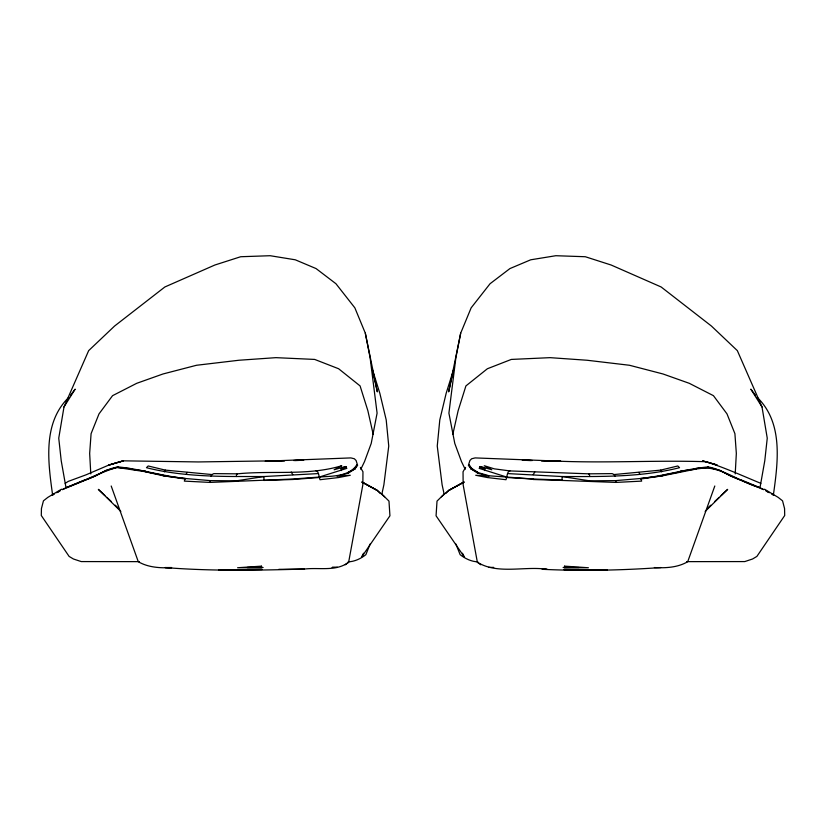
<?xml version="1.0" encoding="UTF-8"?>
<svg xmlns="http://www.w3.org/2000/svg" width="826" height="826" viewBox="0 0 826 826"><rect width="100%" height="100%" fill="white"/><g stroke="black" fill="none" stroke-linecap="round" stroke-linejoin="round"><path stroke-width="1.24" d="M562.052 479.999L533.266 479.028L506.668 477.046L479.132 468.342L480.856 466.607L491.852 469.757L484.273 465.73L494.361 468.858L509.952 470.923L588.525 473.825L612.18 473.628L614.038 474.547L660.707 470.108L677.816 465.967L679.54 467.692C641.224 477.366 601.297 476.55 562.052 476.54L589.609 480.835L615.804 480.618L640.728 478.481L641.678 481.114L615.99 482.415L562.103 480.443L562.052 476.54L507.536 473.577L506.028 479.72L487.66 477.583L475.714 475.27L488.899 476.21L477.717 473.174L470.996 468.848L468.373 465.327L469.922 460.485L471.656 458.76L475.115 457.914L560.74 461.207L541.505 460.743M484.769 470.572L484.8 468.631L480.102 466.494M237.475 473.825L213.82 473.628L211.962 474.547L165.293 470.108L148.184 465.967L146.46 467.692C175.752 475.105 206.283 476.385 236.381 476.509L236.473 474.743L237.475 473.825C272.002 470.397 308.139 475.952 341.727 465.73L334.148 469.757L345.144 466.607L346.868 468.342L319.332 477.046L292.734 479.028L210.011 482.415L184.322 481.114L185.272 478.481L210.196 480.618L236.391 480.835L263.948 476.54L318.464 473.577L319.972 479.72L338.34 477.583L350.286 475.27L337.101 476.21L348.283 473.174L355.004 468.848L357.627 465.327L356.078 460.485L354.344 458.76L350.885 457.914L265.26 461.207L284.495 460.743M210.011 482.415L210.196 480.618M773.425 494.671C778.02 461.775 783.378 422.675 757.039 397.213M735.212 473.917L736.338 453.422L734.913 433.671L726.994 413.888L713.437 395.664L689.287 383.316L663.02 373.982L629.484 365.268L587.09 360.25L550.064 357.658L511.315 359.424L487.381 368.747L465.916 385.918L458.141 410.677L452.834 434.259M760.065 487.33L764.783 460.732L767.251 438.183L762.006 406.95L737.339 350.637L711.392 326.022L661.13 286.973L611.147 265.022L585.293 256.731L555.826 255.719L530.715 259.798L509.931 268.574L490.045 283.741L471.15 307.83L460.681 333.177L448.673 391.875L453.66 369.336L446.154 393.321L439.793 419.928L437.253 446.04L442.116 484.81L444.161 494.206M381.839 494.206L383.884 484.81L388.747 446.04L386.207 419.928L379.846 393.321L372.34 369.336L377.327 391.875L365.319 333.177L354.85 307.83L335.955 283.741L316.069 268.574L295.285 259.798L270.174 255.719L240.707 256.731L214.853 265.022L164.87 286.973L114.608 326.022L88.661 350.637L63.994 406.95L58.749 438.183L61.217 460.732L65.935 487.33M171.622 567.545L165.2 567.555C211.497 571.303 257.98 570.343 304.36 569.062C318.743 567.245 336.316 571.829 348.644 562.196L362.862 484.707L362.955 471.749L360.404 467.402M460.681 333.177L455.911 357.534L448.91 413.155L454.785 443.438L461.486 461.6L465.193 469.282M506.555 477.5L533.266 479.028M714.8 485.998L687.707 561.721C677.764 567.555 665.653 568.185 654.378 567.545M370.12 543.993L365.877 554.659C360.89 558.634 354.56 561.659 348.149 561.845M363.512 553.224L361.902 556.662L389.934 515.806L388.984 501.114L381.509 493.731M507.536 473.577L508.351 471.832L509.952 470.923M533.224 474.682L534.773 472.018M348.283 473.174L347.787 472.648L355.004 468.848L356.946 464.811C348.882 476.819 332.104 476.034 319.332 477.046M360.807 469.282L364.514 461.6L371.215 443.438L377.09 413.155L370.089 357.534L365.319 333.177M164.384 471.852L165.293 470.108M186.211 474.176L187.12 472.42M211.053 476.292L211.962 474.547M465.596 467.402L463.045 471.749L463.138 484.707L477.356 562.196C497.376 574.855 525.037 565.831 547.194 569.341L542.145 569.3C581.68 571.179 621.338 570.353 660.8 567.555M63.994 406.95L75.166 389.149L70.509 395.2M68.961 397.213C42.622 422.675 47.98 461.775 52.575 494.671M477.717 473.174L478.213 472.648L489.25 475.807L506.668 477.046M445.772 493.38L448.89 490.293L463.582 482.198M462.488 553.224L464.098 556.662L436.066 515.806L437.016 501.114L444.491 493.731M705.156 511.428L727.665 489.353L721.088 495.517M707.934 507.845L710.752 505.202M714.511 501.681L719.209 497.283M470.996 468.848L471.636 468.352L478.213 472.648L470.996 468.848L469.054 464.811L471.636 468.352M479.565 466.907L484.17 469.096L484.8 468.631M345.196 564.798L348.644 562.196M62.466 489.539L66.493 487.485C83.953 481.093 100.514 472.307 118.17 466.927C140.843 469.127 162.629 476.148 185.272 478.481L163.228 475.766L145.066 471.677L117.426 467.485L106.172 470.283L95.341 476.065L62.26 489.642M441.383 496.808L448.291 490.758L464.005 482.116M65.182 483.355L68.228 481.403L86.049 474.826L108.805 465.069L123.435 460.836L198.312 461.94L284.681 460.691M61.465 489.199L47.815 497.386L43.448 500.824L41.434 508.589L41.3 515.517L69.105 556.404L73.431 558.995L81.216 561.577L139.243 561.639M345.898 466.494L341.2 468.631L341.83 469.096L346.104 466.649M58.243 491.883L60.35 490.716M54.413 493.979L52.172 495.218L52.978 494.815M56.653 492.74L58.894 491.501M448.89 490.293L464.109 482.033M341.83 469.096L346.435 466.907M66.493 487.485L83.612 480.402C95.733 477.18 105.583 468.703 118.17 466.927M640.914 478.987L662.772 475.766L696.101 469.023L708.574 467.485L719.828 470.283L730.659 476.065L763.74 489.642M759.507 487.485L742.388 480.402C730.267 477.18 720.417 468.703 707.83 466.927C685.157 469.127 663.371 476.148 640.728 478.481L662.772 475.766L662.473 475.322L680.934 471.677L680.397 471.15L696.101 469.023L695.502 468.631C718.744 463.84 738.041 481.734 759.507 487.485L763.534 489.539M263.897 480.443L292.838 479.493L319.445 477.5M294.748 460.505L303.72 460.288L293.56 460.505M218.735 569.992L262.152 569.537M278.806 569.341L304.36 569.062M171.447 567.658C160.223 568.174 148.184 567.503 138.293 561.721L111.2 485.998M247.015 567.534L262.792 567.514M477.851 561.845C471.44 561.659 465.11 558.634 460.123 554.659L455.88 543.993M686.757 561.639L744.784 561.577L752.569 558.995L756.895 556.404L784.7 515.517L784.566 508.589L782.552 500.824L778.185 497.386L764.535 489.199M247.449 567.483L262.875 567.462M236.381 476.509L263.948 476.54L263.948 479.999M488.579 567.39L493.731 567.4M563.125 567.462L578.985 567.534M532.44 460.505L522.28 460.288L531.252 460.505M541.319 460.691L552.749 460.929C603.744 463.407 655.266 460.072 706.065 461.713C724.712 467.702 742.801 475.91 760.818 483.355M533.162 479.493L562.103 480.443M117.426 467.485L130.498 468.631L129.899 469.023L145.603 471.15L145.066 471.677L163.527 475.322L163.228 475.766L185.086 478.987M773.022 494.815L773.828 495.218L771.587 493.979M361.891 482.033L377.11 490.293L384.617 496.808M362.418 482.198L377.11 490.293M361.995 482.116L377.709 490.758L380.228 493.38M767.106 491.501L769.347 492.74M765.65 490.716L767.757 491.883M479.896 466.649L484.17 469.096M316.048 470.923L317.649 471.832L318.464 473.577M707.83 466.927L708.574 467.485M477.356 562.196L480.804 564.798M354.364 468.352L355.004 468.848M588.525 473.825L589.527 474.743L589.619 476.509M104.912 495.517L98.335 489.353L120.844 511.428M106.791 497.283L111.489 501.681M115.248 505.202L118.066 507.845M291.227 472.018L292.776 474.682M755.491 395.2L750.834 389.149L762.006 406.95M660.707 470.108L661.616 471.852M638.88 472.42L639.789 474.176M614.038 474.547L614.947 476.292M373.166 434.259L367.859 410.677L360.084 385.918L338.619 368.747L314.685 359.424L275.936 357.658L238.91 360.25L196.516 365.268L162.98 373.982L136.713 383.316L112.563 395.664L99.006 413.888L91.087 433.671L89.662 453.422L90.788 473.917M615.804 480.618L615.99 482.415M341.2 468.631L341.231 470.572M564.571 566.151L564.385 567.813L588.401 567.751L564.571 566.151M119.935 461.713L108.805 465.069L123.435 460.836L119.935 461.713M261.429 566.151L237.599 567.751L261.615 567.813L261.429 566.151M337.421 567.39L332.269 567.4L337.421 567.39M607.265 569.992L563.848 569.537L607.265 569.992M714.562 464.191L702.565 460.836L717.195 465.069L714.562 464.191"/></g></svg>
